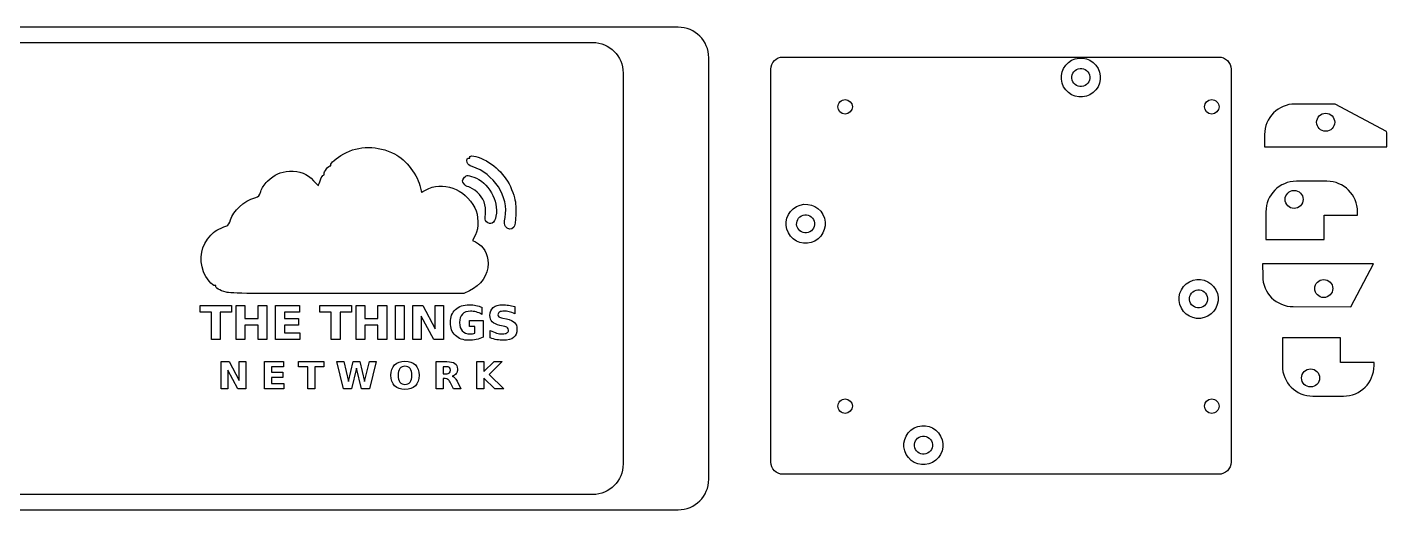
# Model space of a CAD drawing. Extents: x 16 to 461, y 165 to 370.
# Drawn here: x 238.3 to 460.8, y 290.8 to 369.8 of the extents above; entities that cross this region are included whole.
import ezdxf

# ---------------------------------------------------------------- set-up
doc = ezdxf.new("R2010")
doc.units = 0
doc.layers.add('Layer_1', color=7, linetype='CONTINUOUS')

msp = doc.modelspace()

# ---------------------------------------------------------------- linework, layer by layer
at = {"layer": 'Layer_1', "color": 7}
for p, q in [((344.794981, 369.810891), (65.615467, 369.810891)), ((361.961571, 364.9269), (433.261572, 364.9269)), ((361.961571, 364.9269), (361.961571, 364.9269)), ((349.795592, 295.806932), (349.795592, 364.810266)), ((359.961575, 298.626906), (359.961575, 362.926904)), ((435.261568, 362.926904), (435.261568, 298.626906)), ((411.988762, 362.26476), (411.988762, 362.26476)), ((372.113895, 357.960188), (372.113895, 357.960188)), ((432.113888, 357.960188), (432.113888, 357.960188)), ((452.29447, 357.229085), (445.75301, 357.231061)), ((452.295373, 357.228958), (452.29447, 357.229085)), ((460.728794, 352.744826), (452.295373, 357.228958)), ((452.225466, 354.254342), (452.225466, 354.254342)), ((440.75508, 352.227221), (440.752258, 350.230911)), ((460.755323, 350.223009), (460.755323, 352.231257)), ((440.752258, 350.230911), (460.755323, 350.223009)), ((450.968279, 344.585149), (445.967668, 344.585143)), ((445.967668, 344.585143), (445.967668, 344.585143)), ((447.067601, 341.610256), (447.067601, 341.610256)), ((366.958541, 338.321754), (366.958541, 338.321754)), ((440.967029, 339.584524), (440.967029, 335.060149)), ((450.492029, 339.05536), (455.96889, 339.055363)), ((450.492029, 335.060149), (450.492029, 339.05536)), ((455.96889, 339.055363), (455.968918, 339.584521)), ((440.967029, 335.060149), (450.492029, 335.060149)), ((458.590057, 331.060295), (440.441136, 331.061142)), ((440.441136, 331.061142), (440.446216, 329.060683)), ((454.867659, 324.059636), (458.589973, 331.060244)), ((458.589973, 331.060244), (458.590057, 331.060295)), ((431.260589, 326.019755), (431.260589, 326.019755)), ((451.920215, 327.033777), (451.920215, 327.033777)), ((445.450045, 324.062786), (454.867659, 324.059636)), ((443.661744, 318.940768), (443.661744, 314.416406)), ((453.186744, 318.940765), (443.661744, 318.940768)), ((443.661744, 318.940768), (443.661744, 318.940768)), ((453.186744, 314.936763), (453.186744, 318.940765)), ((458.663633, 314.936762), (453.186744, 314.936763)), ((458.663633, 314.416402), (458.663633, 314.936762)), ((449.762287, 312.389711), (449.762287, 312.389711)), ((448.662354, 309.415766), (453.662994, 309.41577)), ((372.113895, 308.960171), (372.113895, 308.960171)), ((432.113888, 308.96018), (432.113888, 308.96018)), ((386.23034, 302.076754), (386.23034, 302.076754)), ((433.261572, 296.626908), (361.961571, 296.626908)), ((20.795051, 290.806307), (344.794981, 290.806307))]:
    msp.add_line(p, q, dxfattribs=at)
at = {"layer": 'Layer_1', "color": 1}
for p, q in [((25.794422, 367.308598), (330.794416, 367.308598)), ((335.794406, 362.3086), (335.794406, 298.308604)), ((313.419877, 337.964074), (313.419848, 337.964074)), ((316.538602, 337.173319), (316.538602, 337.173319)), ((311.611651, 335.794573), (311.162889, 334.918987)), ((311.162889, 334.918987), (311.644445, 334.66298)), ((270.815017, 326.41932), (270.815017, 326.419306)), ((309.747375, 326.240792), (290.718373, 326.208255)), ((310.662255, 326.661851), (309.747375, 326.240792)), ((266.556623, 324.271039), (271.724055, 324.271039)), ((266.556623, 323.178215), (266.556623, 324.271039)), ((268.419318, 323.178215), (266.556623, 323.178215)), ((268.419318, 318.664217), (268.419318, 323.178215)), ((271.724055, 323.178215), (269.865114, 323.178215)), ((269.865114, 323.178215), (269.865114, 318.664217)), ((271.724055, 324.271039), (271.724055, 323.178215)), ((272.467654, 324.271039), (273.913479, 324.271039)), ((272.467654, 318.664217), (272.467654, 324.271039)), ((273.913479, 324.271039), (273.913479, 322.13421)), ((276.046542, 322.13421), (276.046542, 324.271039)), ((276.046542, 324.271039), (277.492395, 324.271039)), ((277.492395, 324.271039), (277.492395, 318.664217)), ((278.911916, 324.271039), (282.81378, 324.271039)), ((278.911916, 318.664217), (278.911916, 324.271039)), ((282.81378, 323.178215), (280.357769, 323.178215)), ((280.357769, 323.178215), (280.357769, 322.13421)), ((282.81378, 324.271039), (282.81378, 323.178215)), ((286.174877, 324.271039), (291.34231, 324.271039)), ((286.174877, 323.178215), (286.174877, 324.271039)), ((288.037544, 323.178215), (286.174877, 323.178215)), ((288.037544, 318.664217), (288.037544, 323.178215)), ((291.34231, 323.178215), (289.483368, 323.178215)), ((289.483368, 323.178215), (289.483368, 318.664217)), ((291.34231, 324.271039), (291.34231, 323.178215)), ((292.08588, 324.271039), (293.531705, 324.271039)), ((292.08588, 318.664217), (292.08588, 324.271039)), ((293.531705, 324.271039), (293.531705, 322.13421)), ((295.664797, 322.13421), (295.664797, 324.271039)), ((295.664797, 324.271039), (297.110593, 324.271039)), ((297.110593, 324.271039), (297.110593, 318.664217)), ((298.530171, 324.271039), (299.975967, 324.271039)), ((298.530171, 318.664217), (298.530171, 324.271039)), ((299.975967, 324.271039), (299.975967, 318.664217)), ((301.399298, 324.271039), (303.014118, 324.271039)), ((301.399298, 318.664217), (301.399298, 324.271039)), ((303.014118, 324.271039), (305.053314, 320.425501)), ((305.053314, 320.425501), (305.053314, 324.271039)), ((305.053314, 324.271039), (306.424011, 324.271039)), ((306.424011, 324.271039), (306.424011, 318.664217)), ((312.676786, 323.955582), (312.676786, 322.795163)), ((318.054502, 324.094534), (318.054502, 322.907824)), ((273.913479, 322.13421), (276.046542, 322.13421)), ((276.046542, 321.041387), (273.913479, 321.041387)), ((273.913479, 321.041387), (273.913479, 318.664217)), ((276.046542, 318.664217), (276.046542, 321.041387)), ((280.357769, 322.13421), (282.667335, 322.13421)), ((282.667335, 321.041387), (280.357769, 321.041387)), ((280.357769, 321.041387), (280.357769, 319.757041)), ((282.667335, 322.13421), (282.667335, 321.041387)), ((293.531705, 322.13421), (295.664797, 322.13421)), ((295.664797, 321.041387), (293.531705, 321.041387)), ((293.531705, 321.041387), (293.531705, 318.664217)), ((295.664797, 318.664217), (295.664797, 321.041387)), ((304.80922, 318.664217), (302.769995, 322.509752)), ((302.769995, 322.509752), (302.769995, 318.664217)), ((310.630082, 320.808564), (310.630082, 321.777459)), ((310.630082, 321.777459), (312.883316, 321.777459)), ((311.512619, 320.808564), (310.630082, 320.808564)), ((311.512619, 319.719494), (311.512619, 320.808564)), ((312.883316, 321.777459), (312.883316, 319.081074)), ((316.176821, 320.872392), (315.617259, 320.996324)), ((316.082926, 322.171763), (316.698791, 322.047836)), ((269.865114, 318.664217), (268.419318, 318.664217)), ((273.913479, 318.664217), (272.467654, 318.664217)), ((277.492395, 318.664217), (276.046542, 318.664217)), ((282.896414, 318.664217), (278.911916, 318.664217)), ((280.357769, 319.757041), (282.896414, 319.757041)), ((282.896414, 319.757041), (282.896414, 318.664217)), ((289.483368, 318.664217), (288.037544, 318.664217)), ((293.531705, 318.664217), (292.08588, 318.664217)), ((297.110593, 318.664217), (295.664797, 318.664217)), ((299.975967, 318.664217), (298.530171, 318.664217)), ((302.769995, 318.664217), (301.399298, 318.664217)), ((306.424011, 318.664217), (304.80922, 318.664217)), ((314.047511, 318.957136), (314.047511, 320.177645)), ((270.011615, 315.069048), (271.303459, 315.069048)), ((270.011615, 310.583588), (270.011615, 315.069048)), ((271.303459, 315.069048), (272.934817, 311.992617)), ((272.934817, 311.992617), (272.934817, 315.069048)), ((272.934817, 315.069048), (274.031391, 315.069048)), ((274.031391, 315.069048), (274.031391, 310.583588)), ((277.089805, 315.069048), (280.211296, 315.069048)), ((277.089805, 310.583588), (277.089805, 315.069048)), ((280.211296, 314.194785), (278.246465, 314.194785)), ((278.246465, 314.194785), (278.246465, 313.359586)), ((280.211296, 315.069048), (280.211296, 314.194785)), ((282.683816, 315.069048), (286.817808, 315.069048)), ((282.683816, 314.194785), (282.683816, 315.069048)), ((284.174006, 314.194785), (282.683816, 314.194785)), ((284.174006, 310.583588), (284.174006, 314.194785)), ((286.817808, 314.194785), (285.330638, 314.194785)), ((285.330638, 314.194785), (285.330638, 310.583588)), ((286.817808, 315.069048), (286.817808, 314.194785)), ((288.953891, 315.069048), (290.062488, 315.069048)), ((290.020409, 310.583588), (288.953891, 315.069048)), ((290.062488, 315.069048), (290.837583, 311.809353)), ((290.837583, 311.809353), (291.606667, 315.069048)), ((292.159512, 313.993499), (291.354332, 310.583588)), ((291.606667, 315.069048), (292.721276, 315.069048)), ((292.973639, 310.583588), (292.159512, 313.993499)), ((292.721276, 315.069048), (293.490416, 311.809353)), ((293.490416, 311.809353), (294.265511, 315.069048)), ((294.265511, 315.069048), (295.365105, 315.069048)), ((295.365105, 315.069048), (294.30759, 310.583588)), ((305.198264, 310.583588), (305.198264, 315.069048)), ((305.198264, 315.069048), (306.964805, 315.069048)), ((306.841615, 314.230839), (306.354923, 314.230839)), ((306.354923, 314.230839), (306.354923, 313.080183)), ((311.855829, 315.069048), (313.012517, 315.069048)), ((311.855829, 310.583588), (311.855829, 315.069048)), ((313.012517, 315.069048), (313.012517, 313.431688)), ((313.012517, 313.431688), (314.679914, 315.069048)), ((316.02284, 315.069048), (313.86274, 312.944987)), ((314.679914, 315.069048), (316.02284, 315.069048)), ((272.739519, 310.583588), (271.10819, 313.660017)), ((271.10819, 313.660017), (271.10819, 310.583588)), ((278.246465, 313.359586), (280.094117, 313.359586)), ((280.094117, 312.485326), (278.246465, 312.485326)), ((278.246465, 312.485326), (278.246465, 311.457848)), ((280.094117, 313.359586), (280.094117, 312.485326)), ((306.354923, 313.080183), (306.841615, 313.080183)), ((306.354923, 312.281034), (306.354923, 310.583588)), ((306.682386, 312.281034), (306.354923, 312.281034)), ((308.016309, 310.583588), (307.469532, 311.698194)), ((308.62018, 311.857424), (309.248096, 310.583588)), ((314.797065, 310.583588), (313.012517, 312.350133)), ((313.012517, 312.350133), (313.012517, 310.583588)), ((313.86274, 312.944987), (316.245147, 310.583588)), ((271.10819, 310.583588), (270.011615, 310.583588)), ((274.031391, 310.583588), (272.739519, 310.583588)), ((280.277392, 310.583588), (277.089805, 310.583588)), ((278.246465, 311.457848), (280.277392, 311.457848)), ((280.277392, 311.457848), (280.277392, 310.583588)), ((285.330638, 310.583588), (284.174006, 310.583588)), ((291.354332, 310.583588), (290.020409, 310.583588)), ((294.30759, 310.583588), (292.973639, 310.583588)), ((306.354923, 310.583588), (305.198264, 310.583588)), ((309.248096, 310.583588), (308.016309, 310.583588)), ((313.012517, 310.583588), (311.855829, 310.583588)), ((316.245147, 310.583588), (314.797065, 310.583588)), ((330.794416, 293.308603), (25.794422, 293.308603))]:
    msp.add_line(p, q, dxfattribs=at)
at = {"layer": 'Layer_1', "color": 3}
for p, q in [((413.507738, 363.072409), (413.507738, 363.072409)), ((368.477518, 339.129407), (368.477518, 339.129407)), ((432.779537, 326.827408), (432.779537, 326.827408)), ((387.749316, 302.884407), (387.749316, 302.884407))]:
    msp.add_line(p, q, dxfattribs=at)
at = {"layer": 'Layer_1', "color": 7}
for points in [[(349.795592, 364.810266), (349.795592, 367.580266), (347.564992, 369.810891), (344.794981, 369.810891)], [(359.961575, 362.926904), (359.961575, 364.034908), (360.853595, 364.9269), (361.961571, 364.9269)], [(433.261572, 364.9269), (434.369577, 364.9269), (435.261568, 364.034908), (435.261568, 362.926904)], [(409.383879, 360.879715), (409.001412, 361.599034), (409.27449, 362.492211), (409.993818, 362.874681)], [(409.993818, 362.874681), (410.713118, 363.257149), (411.606294, 362.984079), (411.988762, 362.26476)], [(411.378852, 360.26979), (410.659524, 359.887322), (409.766347, 360.160392), (409.383879, 360.879715)], [(411.988762, 362.26476), (412.37123, 361.545437), (412.09818, 360.65226), (411.378852, 360.26979)], [(370.93017, 356.776463), (370.930167, 357.090407), (371.054879, 357.391494), (371.276871, 357.613486)], [(372.113895, 355.592767), (371.46015, 355.59276), (370.930179, 356.122718), (370.93017, 356.776463)], [(371.276871, 357.613486), (371.498863, 357.835479), (371.79995, 357.960191), (372.113895, 357.960188)], [(372.113895, 357.960188), (372.76764, 357.960179), (373.297598, 357.430208), (373.297591, 356.776463)], [(373.297591, 356.776463), (373.297582, 356.122729), (372.767629, 355.592775), (372.113895, 355.592767)], [(430.930191, 356.776463), (430.930184, 357.430208), (431.460143, 357.960179), (432.113888, 357.960188)], [(432.113888, 355.592767), (431.460154, 355.592775), (430.9302, 356.122729), (430.930191, 356.776463)], [(432.113888, 357.960188), (432.427832, 357.960191), (432.728919, 357.835479), (432.950911, 357.613486)], [(433.297612, 356.776463), (433.297604, 356.122718), (432.767633, 355.59276), (432.113888, 355.592767)], [(432.950911, 357.613486), (433.172903, 357.391494), (433.297616, 357.090407), (433.297612, 356.776463)], [(445.75301, 357.231061), (442.982999, 357.231064), (440.75508, 354.997216), (440.75508, 352.227221)], [(449.275256, 354.254339), (449.275256, 355.069019), (449.935713, 355.729444), (450.750376, 355.729455)], [(450.750376, 352.779226), (449.935685, 352.779231), (449.275256, 353.439657), (449.275256, 354.254339)], [(450.750376, 355.729455), (451.565038, 355.72945), (452.225495, 355.069021), (452.225466, 354.254342)], [(452.225466, 354.254342), (452.225466, 353.439662), (451.565066, 352.779223), (450.750376, 352.779226)], [(460.755323, 352.231257), (460.755323, 352.404384), (460.745727, 352.576333), (460.728794, 352.744826)], [(445.967668, 344.585143), (443.197657, 344.585146), (440.967001, 342.354529), (440.967029, 339.584524)], [(444.117363, 341.610267), (444.117363, 342.424944), (444.777791, 343.085372), (445.592482, 343.085369)], [(445.592482, 343.085369), (446.407173, 343.085364), (447.067601, 342.424935), (447.067601, 341.610256)], [(455.968918, 339.584521), (455.96889, 342.354529), (453.73829, 344.585149), (450.968279, 344.585149)], [(445.592482, 340.135154), (444.77782, 340.135145), (444.117391, 340.795573), (444.117363, 341.610267)], [(447.067601, 341.610256), (447.067601, 340.795576), (446.407173, 340.135151), (445.592482, 340.135154)], [(364.353658, 336.936712), (363.971191, 337.656029), (364.244241, 338.549209), (364.963569, 338.931679)], [(364.963569, 338.931679), (365.682897, 339.314147), (366.576074, 339.041074), (366.958541, 338.321754)], [(366.958541, 338.321754), (367.341009, 337.602435), (367.067931, 336.709258), (366.348603, 336.326788)], [(366.348603, 336.326788), (365.629303, 335.94432), (364.736126, 336.21739), (364.353658, 336.936712)], [(440.446216, 329.060683), (440.446188, 326.290689), (442.680034, 324.062773), (445.450045, 324.062786)], [(448.969977, 327.033791), (448.969977, 327.848465), (449.630405, 328.508896), (450.445096, 328.508893)], [(450.445096, 328.508893), (451.259787, 328.508888), (451.920215, 327.848457), (451.920215, 327.033777)], [(428.655706, 324.634713), (428.27321, 325.35403), (428.546288, 326.24721), (429.265616, 326.62968)], [(429.265616, 326.62968), (429.984944, 327.012148), (430.878121, 326.739075), (431.260589, 326.019755)], [(431.260589, 326.019755), (431.643056, 325.300436), (431.369978, 324.407259), (430.65065, 324.024789)], [(450.445096, 325.558675), (449.630433, 325.558666), (448.970005, 326.219095), (448.969977, 327.033791)], [(451.920215, 327.033777), (451.920215, 326.219098), (451.259787, 325.558672), (450.445096, 325.558675)], [(430.65065, 324.024789), (429.93135, 323.642321), (429.038173, 323.915391), (428.655706, 324.634713)], [(443.661744, 314.416406), (443.661715, 311.646404), (445.892372, 309.415767), (448.662354, 309.415766)], [(446.812077, 312.389709), (446.812077, 313.204386), (447.472534, 313.864815), (448.287196, 313.864825)], [(448.287196, 313.864825), (449.101859, 313.86482), (449.762316, 313.20439), (449.762287, 312.389711)], [(453.662994, 309.41577), (456.432976, 309.41577), (458.663604, 311.6464), (458.663633, 314.416402)], [(448.287196, 310.914595), (447.472506, 310.9146), (446.812077, 311.575028), (446.812077, 312.389709)], [(449.762287, 312.389711), (449.762287, 311.575032), (449.101859, 310.914606), (448.287196, 310.914595)], [(370.93017, 307.776461), (370.93017, 308.090402), (371.054884, 308.391486), (371.276876, 308.613475)], [(371.276875, 306.939445), (371.054883, 307.161434), (370.93017, 307.462518), (370.93017, 307.776461)], [(371.276876, 308.613475), (371.498868, 308.835464), (371.799953, 308.960174), (372.113895, 308.960171)], [(372.113895, 308.960171), (372.767634, 308.960162), (373.29759, 308.4302), (373.297591, 307.776461)], [(373.297591, 307.776461), (373.297592, 307.12272), (372.767635, 306.592756), (372.113895, 306.592747)], [(432.113888, 306.592756), (431.460147, 306.592764), (430.93019, 307.122729), (430.930191, 307.776469)], [(430.930191, 307.776469), (430.930192, 308.430208), (431.460148, 308.960171), (432.113888, 308.96018)], [(432.113888, 308.96018), (432.427829, 308.960183), (432.728914, 308.835472), (432.950906, 308.613483)], [(432.950906, 308.613483), (433.172898, 308.391494), (433.297612, 308.090411), (433.297612, 307.776469)], [(433.297612, 307.776469), (433.297613, 307.462527), (433.172899, 307.161443), (432.950907, 306.939453)], [(372.113895, 306.592747), (371.799952, 306.592744), (371.498867, 306.717455), (371.276875, 306.939445)], [(432.950907, 306.939453), (432.728915, 306.717463), (432.42783, 306.592752), (432.113888, 306.592756)], [(383.625457, 300.691712), (383.242989, 301.411029), (383.516068, 302.304208), (384.235367, 302.686679)], [(384.235367, 302.686679), (384.954695, 303.069146), (385.847872, 302.796074), (386.23034, 302.076754)], [(385.620429, 300.081787), (384.901101, 299.69932), (384.007924, 299.97239), (383.625457, 300.691712)], [(386.23034, 302.076754), (386.612807, 301.357435), (386.339757, 300.464258), (385.620429, 300.081787)], [(361.961571, 296.626908), (360.853595, 296.626908), (359.961575, 297.518908), (359.961575, 298.626906)], [(435.261568, 298.626906), (435.261568, 297.518908), (434.369577, 296.626908), (433.261572, 296.626908)], [(344.794981, 290.806307), (347.564992, 290.806307), (349.795592, 293.036933), (349.795592, 295.806932)]]:
    msp.add_open_spline(points, degree=3, dxfattribs=at)
at = {"layer": 'Layer_1', "color": 1}
for points in [[(330.794416, 367.308598), (333.564428, 367.308598), (335.794406, 365.0786), (335.794406, 362.3086)], [(290.077954, 349.064916), (292.525272, 350.472138), (295.624326, 350.472742), (298.401167, 349.066327)], [(286.859633, 345.795295), (286.746123, 346.091121), (287.662499, 347.235379), (287.896884, 347.090506)], [(287.965718, 347.237561), (287.859264, 347.514926), (288.804539, 348.332687), (290.077954, 349.064916)], [(287.896884, 347.090506), (287.987195, 347.034694), (288.018155, 347.100864), (287.965718, 347.237561)], [(298.401167, 349.066564), (300.260786, 348.124862), (302.245514, 345.49759), (302.617003, 343.485851)], [(310.278997, 347.65225), (310.156287, 348.141194), (310.324717, 348.532377), (310.587946, 348.369704)], [(311.073848, 346.997274), (310.603638, 347.149507), (310.353419, 347.355682), (310.278997, 347.65225)], [(310.587946, 348.369704), (310.684127, 348.310265), (310.740177, 348.37055), (310.712519, 348.503946)], [(310.712519, 348.503946), (310.626949, 348.916467), (311.710739, 348.740817), (312.969591, 348.138155)], [(312.969591, 348.138155), (315.343701, 347.001584), (317.098841, 344.915696), (317.893409, 342.286463)], [(277.621286, 344.615177), (278.787936, 345.751514), (279.638328, 346.135613), (281.211209, 346.23662)], [(281.211209, 346.23662), (282.874796, 346.343455), (284.102096, 345.854034), (285.146854, 344.667118)], [(286.265583, 344.812377), (286.427071, 345.265234), (286.648107, 345.616152), (286.756735, 345.592202)], [(286.756735, 345.592202), (286.86539, 345.568242), (286.911675, 345.659642), (286.859633, 345.795295)], [(309.713932, 344.19733), (309.457279, 344.589041), (309.458831, 344.672135), (309.730583, 345.086836)], [(309.730583, 345.086836), (310.082345, 345.623636), (310.228028, 345.638845), (311.351442, 345.256064)], [(316.474311, 338.641721), (317.11569, 342.075587), (314.691711, 345.825976), (311.073848, 346.997274)], [(311.351442, 345.256064), (313.714996, 344.450707), (315.453598, 341.399769), (314.98336, 338.88262)], [(275.544638, 341.888115), (276.214465, 342.084121), (276.311493, 342.188521), (276.508568, 342.92544)], [(276.508568, 342.92544), (276.662436, 343.500614), (276.994075, 344.004231), (277.621286, 344.615177)], [(285.146854, 344.667118), (285.546792, 344.212734), (285.896098, 343.874273), (285.92305, 343.914987)], [(285.92305, 343.914987), (285.950144, 343.955695), (286.104096, 344.359524), (286.265583, 344.812377)], [(302.617003, 343.485851), (302.686712, 343.108469), (302.771011, 342.79971), (302.80437, 342.79971)], [(302.80437, 342.79971), (302.837813, 342.79971), (303.137336, 342.955248), (303.47016, 343.145358)], [(303.47016, 343.145358), (306.217481, 344.714649), (309.884705, 343.389365), (311.514905, 340.238108)], [(310.518322, 343.660995), (310.231612, 343.718334), (309.86969, 343.95968), (309.713932, 344.19733)], [(311.889498, 342.808594), (311.422026, 343.22008), (310.805003, 343.603662), (310.518322, 343.660995)], [(313.246254, 339.221552), (313.415248, 340.659455), (312.958161, 341.867933), (311.889498, 342.808594)], [(271.542558, 338.254583), (271.938685, 339.735798), (273.721878, 341.354746), (275.544638, 341.888115)], [(317.893409, 342.286463), (318.2244, 341.191136), (318.284259, 340.625241), (318.225077, 339.151567)], [(270.95881, 337.306387), (271.191643, 337.3944), (271.405313, 337.741432), (271.542558, 338.254583)], [(311.514905, 340.238108), (312.163818, 338.983701), (312.20793, 336.958003), (311.611651, 335.794573)], [(313.419848, 337.964074), (313.197457, 338.18646), (313.158087, 338.471521), (313.246254, 339.221552)], [(314.98336, 338.88262), (314.762916, 337.702748), (314.081518, 337.302419), (313.419877, 337.964074)], [(316.538602, 337.173319), (316.326427, 337.507095), (316.314291, 337.784988), (316.474311, 338.641721)], [(318.225077, 339.151567), (318.179357, 338.013113), (318.062771, 337.244732), (317.907323, 337.057455)], [(268.31594, 335.746643), (268.94061, 336.424343), (269.502486, 336.755943), (270.95881, 337.306387)], [(317.907323, 337.057455), (317.552682, 336.630095), (316.845829, 336.689931), (316.538602, 337.173319)], [(267.136053, 329.754117), (266.336772, 332.036155), (266.728157, 334.024105), (268.31594, 335.746643)], [(311.644445, 334.66298), (313.020814, 333.931297), (313.682287, 332.786558), (313.679493, 331.141155)], [(268.983254, 327.511021), (268.6528, 327.384224), (267.457928, 328.835179), (267.136053, 329.754117)], [(313.679493, 331.141155), (313.675824, 329.20758), (312.545157, 327.528459), (310.662255, 326.661851)], [(270.815017, 326.419306), (269.785217, 326.706272), (268.980658, 327.192135), (269.131421, 327.436031)], [(269.131421, 327.436031), (269.190151, 327.531092), (269.123518, 327.56484), (268.983254, 327.511021)], [(290.718373, 326.208235), (275.355183, 326.181932), (271.520883, 326.222628), (270.815017, 326.41932)], [(307.520614, 321.461991), (307.520614, 322.365791), (307.79849, 323.076816), (308.354298, 323.595066)], [(308.354298, 323.595066), (308.910107, 324.113305), (309.671175, 324.372424), (310.637617, 324.372433)], [(309.480929, 322.840226), (309.170457, 322.51976), (309.015263, 322.060353), (309.015263, 321.461991)], [(310.814091, 323.324677), (310.238273, 323.324669), (309.793857, 323.16319), (309.480929, 322.840226)], [(310.637617, 324.372433), (311.01063, 324.372424), (311.367416, 324.337378), (311.707888, 324.26728)], [(311.741699, 323.193235), (311.43371, 323.280857), (311.124535, 323.324669), (310.814091, 323.324677)], [(311.707888, 324.26728), (312.050873, 324.197176), (312.373848, 324.093276), (312.676786, 323.955582)], [(312.676786, 322.795163), (312.363801, 322.972915), (312.052115, 323.105608), (311.741699, 323.193235)], [(313.998658, 322.633679), (313.998658, 323.191979), (314.178942, 323.621346), (314.53948, 323.921786)], [(314.385472, 321.5709), (314.127605, 321.833776), (313.998658, 322.188036), (313.998658, 322.633679)], [(314.53948, 323.921786), (314.899991, 324.222209), (315.418208, 324.372424), (316.094186, 324.372433)], [(315.557174, 323.181969), (315.391933, 323.086829), (315.309326, 322.939114), (315.309326, 322.738832)], [(315.309326, 322.738832), (315.309326, 322.588611), (315.364416, 322.470941), (315.474567, 322.385823)], [(316.323266, 323.324677), (315.97777, 323.324669), (315.722415, 323.277103), (315.557174, 323.181969)], [(316.094186, 324.372433), (316.402147, 324.372424), (316.718829, 324.348642), (317.044316, 324.301081)], [(317.153225, 323.219524), (316.860278, 323.289617), (316.583644, 323.324669), (316.323266, 323.324677)], [(317.044316, 324.301081), (317.369802, 324.256011), (317.706522, 324.18716), (318.054502, 324.094534)], [(318.054502, 322.907824), (317.746569, 323.045517), (317.446144, 323.14942), (317.153225, 323.219524)], [(308.339256, 319.336431), (307.793494, 319.859685), (307.520614, 320.568204), (307.520614, 321.461991)], [(309.015263, 321.461991), (309.015263, 320.868635), (309.165461, 320.410479), (309.465887, 320.087515)], [(315.617259, 320.996324), (315.056455, 321.116492), (314.64585, 321.308019), (314.385472, 321.5709)], [(315.474567, 322.385823), (315.587202, 322.303202), (315.790007, 322.231848), (316.082926, 322.171763)], [(316.856525, 320.617029), (316.74389, 320.71216), (316.517294, 320.797284), (316.176821, 320.872392)], [(316.698791, 322.047836), (317.322192, 321.922651), (317.765365, 321.732379), (318.028255, 321.477016)], [(317.029273, 320.211442), (317.029273, 320.386696), (316.971728, 320.521889), (316.856525, 320.617029)], [(318.422548, 320.387946), (318.422548, 319.769555), (318.238539, 319.308892), (317.870521, 319.005958)], [(318.028255, 321.477016), (318.291089, 321.221645), (318.422548, 320.858622), (318.422548, 320.387946)], [(310.558736, 318.555308), (309.624891, 318.555308), (308.885074, 318.815683), (308.339256, 319.336431)], [(309.465887, 320.087515), (309.766312, 319.764548), (310.193202, 319.603066), (310.746498, 319.603066)], [(311.760438, 318.686747), (311.372411, 318.599123), (310.971825, 318.555308), (310.558736, 318.555308)], [(310.746498, 319.603066), (310.896697, 319.603066), (311.035635, 319.611815), (311.163341, 319.629369)], [(311.163341, 319.629367), (311.29353, 319.649404), (311.409946, 319.679436), (311.512619, 319.719494)], [(312.883316, 319.081063), (312.522805, 318.905814), (312.148522, 318.774372), (311.760438, 318.686747)], [(314.047511, 320.177645), (314.405538, 319.987371), (314.751006, 319.84341), (315.084, 319.745772)], [(315.121536, 318.656705), (314.763508, 318.7243), (314.405538, 318.824443), (314.047511, 318.957136)], [(315.084, 319.745772), (315.419478, 319.650632), (315.742453, 319.603066), (316.052897, 319.603066)], [(316.191835, 318.555308), (315.836348, 318.555308), (315.479563, 318.589121), (315.121536, 318.656705)], [(316.052897, 319.603066), (316.368309, 319.603066), (316.609947, 319.655642), (316.777672, 319.760795)], [(317.870521, 319.005958), (317.504987, 318.705526), (316.945425, 318.555308), (316.191835, 318.555308)], [(316.777672, 319.760795), (316.945425, 319.865945), (317.029273, 320.016161), (317.029273, 320.211442)], [(297.789592, 312.821811), (297.789592, 313.548855), (297.993892, 314.118673), (298.402465, 314.531271)], [(298.402465, 314.531271), (298.81307, 314.943863), (299.377882, 315.150159), (300.096928, 315.150161)], [(299.276733, 313.921394), (299.082452, 313.661016), (298.985311, 313.294488), (298.985311, 312.821811)], [(300.096928, 314.311959), (299.744432, 314.311953), (299.471015, 314.181764), (299.276733, 313.921394)], [(300.096928, 315.150161), (300.817949, 315.150159), (301.382788, 314.943863), (301.791362, 314.531271)], [(300.920113, 313.921394), (300.725832, 314.181764), (300.451399, 314.311953), (300.096928, 314.311959)], [(301.211536, 312.821811), (301.211536, 313.294488), (301.114367, 313.661016), (300.920113, 313.921394)], [(301.791362, 314.531271), (302.199935, 314.118673), (302.404235, 313.548855), (302.404235, 312.821811)], [(307.361384, 314.098646), (307.257244, 314.186773), (307.08396, 314.230837), (306.841615, 314.230839)], [(306.964805, 315.069048), (307.555638, 315.069039), (307.988284, 314.9699), (308.262661, 314.771619)], [(307.520614, 313.660017), (307.520614, 313.864309), (307.467528, 314.01052), (307.361384, 314.098646)], [(308.262661, 314.771619), (308.539069, 314.57333), (308.677273, 314.25988), (308.677273, 313.831264)], [(308.677273, 313.831264), (308.677273, 313.534834), (308.605166, 313.291485), (308.46095, 313.101214)], [(298.402465, 311.115354), (297.993892, 311.527949), (297.789592, 312.096765), (297.789592, 312.821811)], [(298.985311, 312.821811), (298.985311, 312.351132), (299.082452, 311.985606), (299.276733, 311.725231)], [(299.276733, 311.725231), (299.471015, 311.464856), (299.744432, 311.334669), (300.096928, 311.334669)], [(300.096928, 311.334669), (300.451399, 311.334669), (300.725832, 311.464856), (300.920113, 311.725231)], [(300.920113, 311.725231), (301.114367, 311.985606), (301.211536, 312.351132), (301.211536, 312.821811)], [(302.404235, 312.821811), (302.404235, 312.096765), (302.199935, 311.527949), (301.791362, 311.115354)], [(307.133066, 312.157855), (307.020883, 312.23997), (306.870656, 312.281031), (306.682386, 312.281034)], [(306.841615, 313.080183), (307.08396, 313.080183), (307.257244, 313.125245), (307.361384, 313.215376)], [(307.469532, 311.698194), (307.359352, 311.922516), (307.247197, 312.075734), (307.133066, 312.157855)], [(307.361384, 313.215376), (307.467528, 313.305503), (307.520614, 313.453718), (307.520614, 313.660017)], [(308.46095, 313.101214), (308.318766, 312.910937), (308.103431, 312.770737), (307.815028, 312.680607)], [(307.815028, 312.680607), (307.973242, 312.644536), (308.114438, 312.562435), (308.238644, 312.434252)], [(308.238644, 312.434252), (308.364825, 312.308071), (308.491994, 312.115793), (308.62018, 311.857424)], [(300.096928, 310.496464), (299.377882, 310.496464), (298.81307, 310.70276), (298.402465, 311.115354)], [(301.791362, 311.115354), (301.382788, 310.70276), (300.817949, 310.496464), (300.096928, 310.496464)], [(335.794406, 298.308604), (335.794406, 295.538604), (333.564428, 293.308603), (330.794416, 293.308603)]]:
    msp.add_open_spline(points, degree=3, dxfattribs=at)
at = {"layer": 'Layer_1', "color": 3}
for points in [[(409.186154, 364.393652), (410.744388, 365.222172), (412.679219, 364.630631), (413.507738, 363.072409)], [(407.864903, 360.072062), (407.036383, 361.630285), (407.627921, 363.56513), (409.186154, 364.393652)], [(413.507738, 363.072409), (414.336258, 361.514181), (413.74472, 359.579342), (412.186515, 358.750822)], [(412.186515, 358.750822), (410.628282, 357.922299), (408.693422, 358.513837), (407.864903, 360.072062)], [(362.834682, 336.12906), (362.006162, 337.687282), (362.5977, 339.622127), (364.155934, 340.45065)], [(364.155934, 340.45065), (365.714139, 341.27917), (367.648998, 340.687629), (368.477518, 339.129407)], [(368.477518, 339.129407), (369.306038, 337.571179), (368.7145, 335.636339), (367.156266, 334.80782)], [(367.156266, 334.80782), (365.598033, 333.979297), (363.663202, 334.570835), (362.834682, 336.12906)], [(427.136729, 323.827061), (426.30821, 325.385283), (426.899747, 327.320128), (428.457953, 328.148651)], [(428.457953, 328.148651), (430.016186, 328.977171), (431.951045, 328.38563), (432.779537, 326.827408)], [(432.779537, 326.827408), (433.608085, 325.26918), (433.016547, 323.33434), (431.458314, 322.505821)], [(431.458314, 322.505821), (429.90008, 321.677298), (427.965249, 322.268836), (427.136729, 323.827061)], [(383.427732, 304.20565), (384.985937, 305.034169), (386.920796, 304.442629), (387.749316, 302.884407)], [(382.10648, 299.88406), (381.277961, 301.442282), (381.869498, 303.377127), (383.427732, 304.20565)], [(387.749316, 302.884407), (388.577836, 301.326179), (387.986298, 299.391339), (386.428065, 298.562819)], [(386.428065, 298.562819), (384.869859, 297.734297), (382.935, 298.325835), (382.10648, 299.88406)]]:
    msp.add_open_spline(points, degree=3, dxfattribs=at)

doc.saveas('drawing.dxf')
